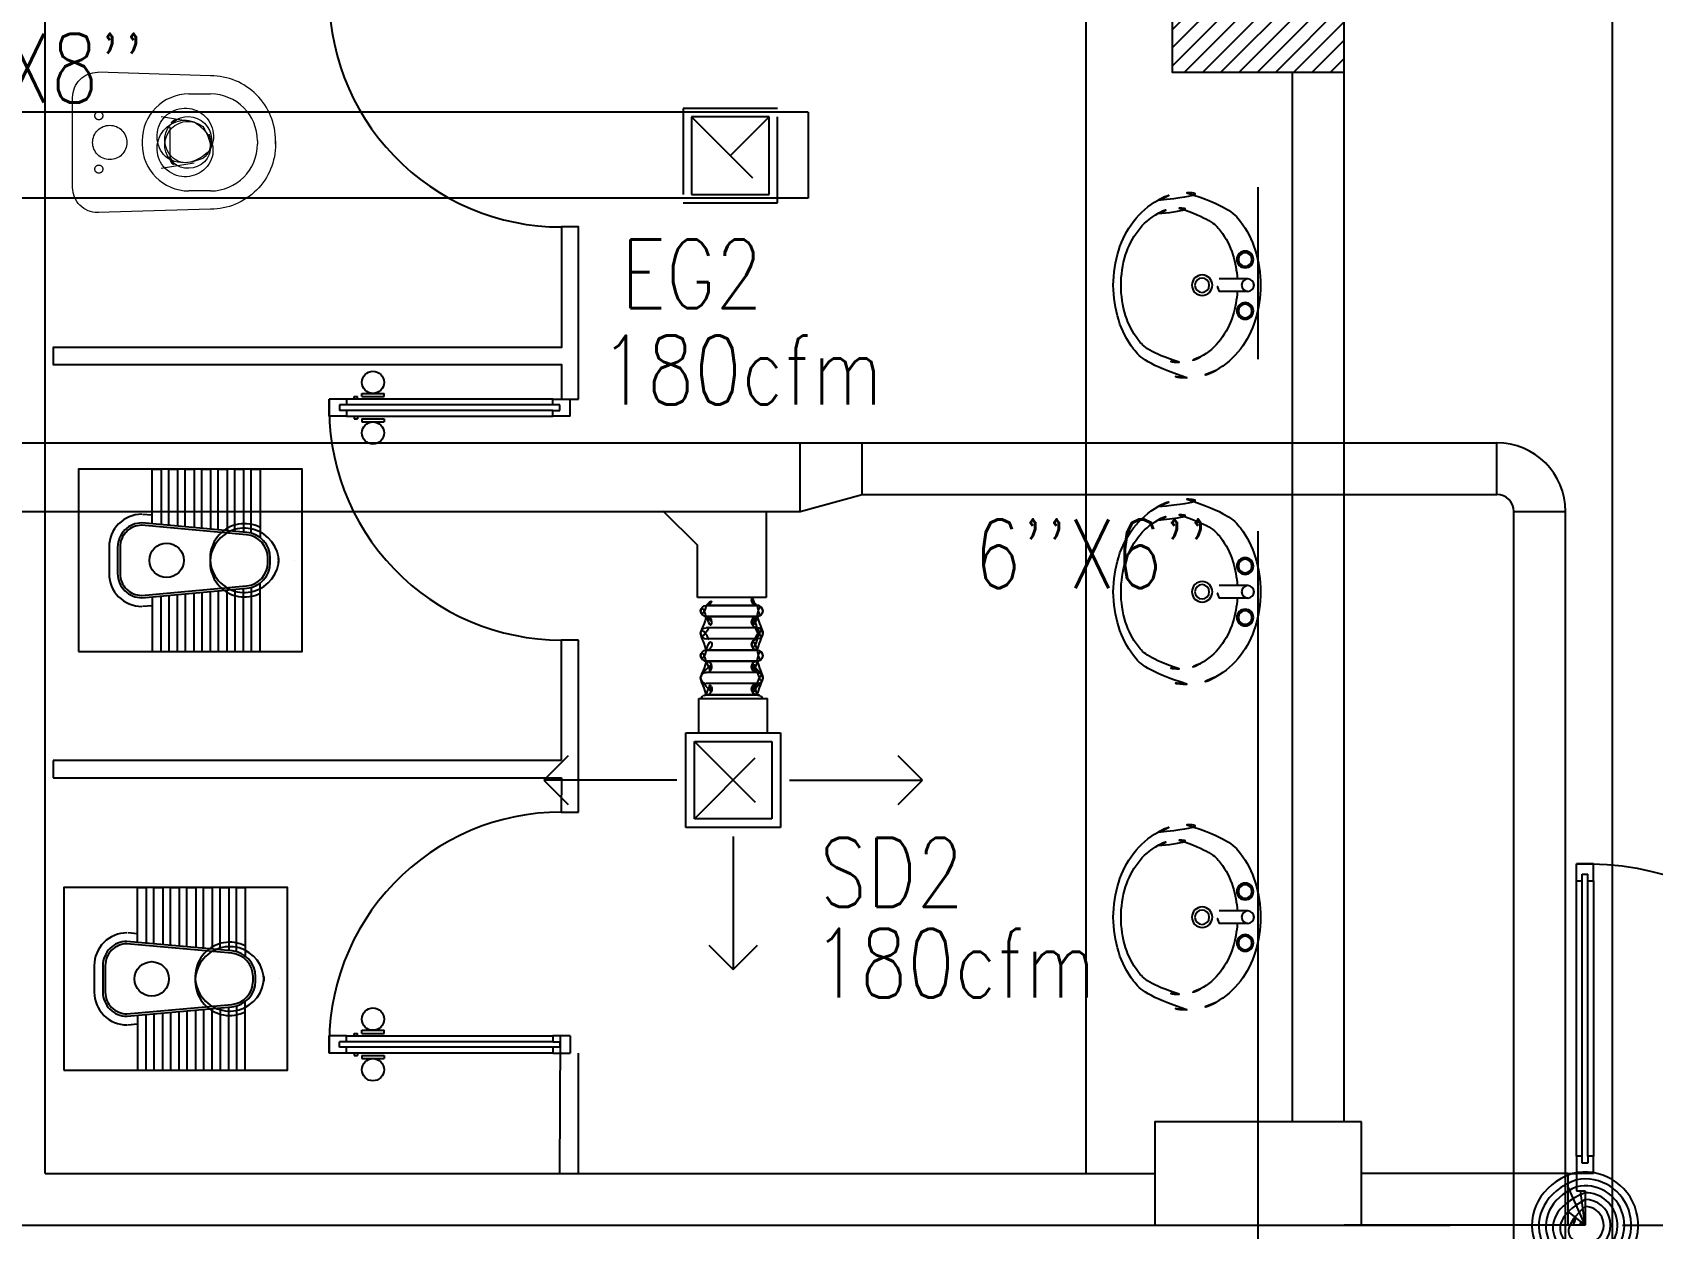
# Model space of a CAD drawing. Extents: x 417866230.2 to 417866327.8, y 43498045.5 to 43498135.4.
# Drawn here: x 417866294.674 to 417866299.383, y 43498090.712 to 43498094.187 of the extents above; entities that cross this region are included whole.
import ezdxf

# ---------------------------------------------------------------- set-up
doc = ezdxf.new("R2010")
doc.units = 0
doc.header["$MEASUREMENT"] = 0
for name, pattern in [('CENTERX2', [4, 2.5, -0.5, 0.5, -0.5]), ('HIDDEN', [0.375, 0.25, -0.125]), ('HIDDEN2', [0.1875, 0.125, -0.0625])]:
    doc.linetypes.add(name, pattern=pattern)
doc.layers.get('0').update_dxf_attribs({"linetype": 'CONTINUOUS'})
for name, color, linetype in [('AXES', 11, 'CENTERX2'), ('COL', 9, 'CONTINUOUS'), ('DOOR', 9, 'CONTINUOUS'), ('DUCT', 6, 'CONTINUOUS'), ('EXDUCT', 10, 'CONTINUOUS'), ('FIX', 9, 'CONTINUOUS'), ('HAT', 12, 'CONTINUOUS'), ('M-AC-FLEX', 3, 'CONTINUOUS'), ('M-EGU.', 2, 'CONTINUOUS'), ('PART', 9, 'CONTINUOUS'), ('SCD', 2, 'CONTINUOUS'), ('WALL', 4, 'CONTINUOUS')]:
    doc.layers.add(name, color=color, linetype=linetype)
doc.styles.add('ROMANS', font='ROMANS.shx', dxfattribs={"width": 0.6})

# ---------------------------------------------------------------- blocks, each defined once
blk = doc.blocks.new('A$C272A55A0')
at = {"layer": 'DOOR', "color": 0, "linetype": 'ByBlock'}
for p, q in [((0, 900.4), (0, 1050.4)), ((50, 1050.4), (0, 1050.4)), ((50, 950.4), (50, 1050.4)), ((1750, 950.4), (1750, 1050.4)), ((1750, 1050.4), (1800, 1050.4)), ((1800, 1050.4), (1800, 900.4)), ((25, 950.4), (50, 950.4)), ((25, 900.4), (25, 950.4)), ((1775, 950.4), (1750, 950.4)), ((1775, 900.4), (1775, 950.4)), ((0, 900.4), (25, 900.4)), ((75, 900.4), (25, 900.4)), ((25, 850.4), (25, 900.4)), ((75, 900.4), (75, 850.4)), ((1725, 900.4), (1775, 900.4)), ((1725, 900.4), (1725, 850.4)), ((1800, 900.4), (1775, 900.4)), ((1775, 850.4), (1775, 900.4)), ((42, 850.4), (25, 850.4)), ((58, 870.4), (42, 870.4)), ((42, 870.4), (42, 850.4)), ((58, 850.4), (58, 870.4)), ((75, 850.4), (58, 850.4)), ((1725, 850.4), (1742, 850.4)), ((1742, 870.4), (1758, 870.4)), ((1742, 850.4), (1742, 870.4)), ((1758, 870.4), (1758, 850.4)), ((1758, 850.4), (1775, 850.4)), ((1717.8, 160.1), (1708.8, 160.1)), ((1708.8, 95.3), (1708.8, 160.1)), ((1725, 172.7), (1717.8, 172.7)), ((1717.8, 172.7), (1717.8, 82.7)), ((1717.8, 95.3), (1717.8, 160.1)), ((1775, 172.7), (1782.2, 172.7)), ((1782.2, 172.7), (1782.2, 82.7)), ((1782.2, 160.1), (1791.2, 160.1)), ((1782.2, 95.3), (1782.2, 160.1)), ((1791.2, 95.3), (1791.2, 160.1)), ((1717.8, 95.3), (1708.8, 95.3)), ((1782.2, 95.3), (1791.2, 95.3)), ((25, 50.4), (42, 50.4)), ((25, 50.4), (25, 0.4)), ((42, 50.4), (42, 30.4)), ((58, 50.4), (75, 50.4)), ((58, 50.4), (58, 30.4)), ((75, 50.4), (75, 0.4)), ((1725, 82.7), (1717.8, 82.7)), ((1742, 50.4), (1725, 50.4)), ((1725, 50.4), (1725, 0.4)), ((1742, 50.4), (1742, 30.4)), ((1775, 50.4), (1758, 50.4)), ((1758, 50.4), (1758, 30.4)), ((1775, 82.7), (1782.2, 82.7)), ((1775, 50.4), (1775, 0.4)), ((25, 0.4), (75, 0.4)), ((75, 0.4), (25, 0.4)), ((42, 30.4), (58, 30.4)), ((1775, 0.4), (1725, 0.4)), ((1725, 0.4), (1775, 0.4)), ((1758, 30.4), (1742, 30.4))]:
    blk.add_line(p, q, dxfattribs=at)
at = {"layer": 'DOOR', "color": 9, "linetype": 'ByBlock'}
for p, q in [((50, 1050.4), (0, 1010.2)), ((50, 1050.4), (0, 936.6)), ((50, 1050.4), (36.6, 950.4)), ((1750, 1050.4), (1800, 1010.2)), ((1750, 1050.4), (1800, 936.6)), ((1750, 1050.4), (1763.4, 950.4))]:
    blk.add_line(p, q, dxfattribs=at)
at = {"layer": 'DOOR', "linetype": 'ByBlock'}
for p, q in [((25, 850.4), (25, 50.4)), ((42, 850.4), (42, 50.4)), ((58, 850.4), (58, 50.4)), ((75, 50.4), (75, 850.4)), ((1725, 50.4), (1725, 850.4)), ((1742, 850.4), (1742, 50.4)), ((1758, 850.4), (1758, 50.4)), ((1775, 850.4), (1775, 50.4))]:
    blk.add_line(p, q, dxfattribs=at)
at = {"layer": 'DOOR', "color": 0, "linetype": 'ByBlock'}
for centre in [(1676.5, 127.7), (1823.5, 127.7)]:
    blk.add_circle(centre, 32.4, dxfattribs=at)
at = {"layer": 'DOOR', "color": 9, "linetype": 'ByBlock'}
for centre, radius, start, end in [((50, 1050.4), 34.4, 180, 270), ((50, 1050.4), 14.4, 180, 270), ((1750, 1050.4), 14.4, 270, 0), ((1750, 1050.4), 34.4, 270, 0), ((50, 1050.4), 54.4, 203.2074, 270), ((50, 1050.4), 74.4, 227.7764, 270), ((1750, 1050.4), 54.4, 270, 336.7926), ((1750, 1050.4), 74.4, 270, 312.2236), ((50, 1050.4), 94.4, 238.0182, 270), ((50, 1050.4), 114.4, 244.0838, 257.3774), ((1750, 1050.4), 94.4, 270, 301.9818), ((1750, 1050.4), 114.4, 282.6226, 295.9162), ((50, 1050.4), 134.4, 248.1598, 259.28), ((50, 1050.4), 154.4, 251.1053, 256.2858), ((1750, 1050.4), 134.4, 280.72, 291.8402), ((1750, 1050.4), 154.4, 283.7142, 288.8947)]:
    blk.add_arc(centre, radius, start, end, dxfattribs=at)
at = {"layer": 'DOOR', "linetype": 'HIDDEN', "ltscale": 0.5}
for centre, start, end in [((50, 851.4), 268.3174, 3.2965), ((1750, 851.4), 176.7035, 271.6826)]:
    blk.add_arc(centre, 851.4, start, end, dxfattribs=at)
at = {"layer": 'WALL', "linetype": 'ByBlock'}
blk.add_line((1800, 900.4), (1800, 1050.4), dxfattribs=at)
blk = doc.blocks.new('COL50')
at = {"layer": 'COL'}
blk.add_lwpolyline([(-250, 250), (-250, -250), (250, -250), (250, 250)], close=True, dxfattribs=at)
blk = doc.blocks.new('*X52')
at = {"color": 0}
for p, q in [((80579.2, 41918.2), (81062.1, 42401)), ((80579.2, 41971.2), (81009, 42401)), ((80579.2, 42024.2), (80956, 42401)), ((80579.2, 42077.3), (80903, 42401)), ((80579.2, 42130.3), (80849.9, 42401)), ((80579.2, 42183.3), (80796.9, 42401)), ((80579.2, 42236.4), (80743.9, 42401)), ((80579.2, 42289.4), (80690.8, 42401)), ((80579.2, 42342.4), (80637.8, 42401)), ((80579.2, 42395.5), (80584.8, 42401)), ((80615.1, 41901), (81079.2, 42365.1)), ((80668.1, 41901), (81079.2, 42312.1)), ((80721.2, 41901), (81079.2, 42259.1)), ((80774.2, 41901), (81079.2, 42206)), ((80827.2, 41901), (81079.2, 42153)), ((80880.3, 41901), (81079.2, 42100)), ((80933.3, 41901), (81079.2, 42046.9)), ((80986.3, 41901), (81079.2, 41993.9)), ((81039.4, 41901), (81079.2, 41940.9))]:
    blk.add_line(p, q, dxfattribs=at)
blk = doc.blocks.new('WC')
at = {"layer": 'FIX', "lineweight": 20}
for p, q in [((475, 140.8), (538, 140.8)), ((394.8, 75.7), (490.4, 60.1)), ((339, 4.8), (339, -4.8)), ((533.7, 24.2), (539.5, 0)), ((539.5, 0), (533.7, -24.2)), ((674, 4.8), (674, -4.8)), ((490.4, -60.1), (394.8, -75.7)), ((538, -140.8), (475, -140.8)), ((213.2, -203.8), (210, -203.8))]:
    blk.add_line(p, q, dxfattribs=at)
at = {"layer": 'FIX', "linetype": 'Continuous', "lineweight": 20}
blk.add_line((420.1, -47.3), (420.4, 44.6), dxfattribs=at)
at = {"layer": 'FIX', "lineweight": 20}
for points in [[(210, -203.8, -0.414214), (137, -130.8), (137, 0), (137, 130.8, -0.414214), (210, 203.8)], [(727, -4.8), (727, 4.8, 0.414214), (538, 193.8), (210, 203.8)], [(727, 4.8), (727, -4.8, -0.414214), (538, -193.8), (210, -203.8)]]:
    blk.add_lwpolyline(points, format="xyb", dxfattribs=at)
at = {"layer": 'FIX', "linetype": 'HIDDEN2', "lineweight": 20, "ltscale": 0.3}
blk.add_circle((245, 0), 49.8, dxfattribs=at)
at = {"layer": 'FIX', "linetype": 'HIDDEN', "lineweight": 20, "ltscale": 0.05}
for centre in [(213.2, 77.5), (213.2, -77.5)]:
    blk.add_circle(centre, 11.6, dxfattribs=at)
at = {"layer": 'FIX', "lineweight": 20}
for centre, radius, start, end in [((475, 4.8), 136, 90, 180), ((538, 4.8), 136, 360, 90), ((464.4, -17.6), 82, 51.0758, 71.504), ((473, -6.9), 68.2, 27.1532, 51.0758), ((475, -4.8), 136, 180, 270), ((464.4, 17.6), 82, 288.496, 308.9242), ((473, 6.9), 68.2, 308.9242, 332.8468), ((538, -4.8), 136, 270, 0)]:
    blk.add_arc(centre, radius, start, end, dxfattribs=at)
at = {"layer": 'FIX', "linetype": 'Continuous', "lineweight": 20}
for centre, start, end in [((442.7, 45.5), 88.3879, 182.3338), ((442.4, -45.6), 177.6662, 271.6121)]:
    blk.add_arc(centre, 22.3, start, end, dxfattribs=at)
blk = doc.blocks.new('AWC')
at = {"layer": 'FIX'}
for p, q in [((-725.6, 265), (-725.6, 66.2)), ((-700, 265), (-725.6, 265)), ((-700, 78.8), (-700, 265)), ((-677.7, 265), (-677.7, 82.1)), ((-652.1, 265), (-677.7, 265)), ((-652.1, 84.4), (-652.1, 265)), ((-629.7, 265), (-629.7, 86.4)), ((-604.1, 265), (-629.7, 265)), ((-604.1, 88.8), (-604.1, 265)), ((-581.7, 265), (-581.7, 90.8)), ((-556.1, 265), (-581.7, 265)), ((-556.1, 93.2), (-556.1, 265)), ((-533.8, 265), (-533.8, 95.2)), ((-508.2, 265), (-533.8, 265)), ((-508.2, 97.5), (-508.2, 265)), ((-485.8, 265), (-485.8, 99.6)), ((-460.2, 265), (-485.8, 265)), ((-460.2, 101.9), (-460.2, 265)), ((-437.8, 265), (-437.8, 103.9)), ((-412.2, 265), (-437.8, 265)), ((-412.2, 106.3), (-412.2, 265)), ((-381.8, 108.7), (-687, 81.2)), ((-384, 133.6), (-412.2, 131.1)), ((-824.7, 0), (-824.7, 0)), ((-780.2, 6.5), (-780.2, -6.5)), ((-755.2, 6.5), (-755.2, -6.5)), ((-748.2, 6.5), (-748.2, -6.5)), ((-311.6, -38.7), (-311.6, 38.7)), ((-286.6, -38.7), (-286.6, 38.7)), ((-725.6, -265), (-725.6, -66.2)), ((-700, -78.8), (-700, -265)), ((-687, -81.2), (-381.6, -108.7)), ((-677.7, -265), (-677.7, -82.1)), ((-652.1, -84.4), (-652.1, -265)), ((-629.7, -265), (-629.7, -86.4)), ((-604.1, -88.8), (-604.1, -265)), ((-581.7, -265), (-581.7, -90.8)), ((-556.1, -93.2), (-556.1, -265)), ((-533.8, -265), (-533.8, -95.2)), ((-508.2, -97.5), (-508.2, -265)), ((-485.8, -265), (-485.8, -99.6)), ((-460.2, -101.9), (-460.2, -265)), ((-437.8, -265), (-437.8, -103.9)), ((-412.2, -106.3), (-412.2, -265)), ((-412.2, -131.1), (-383.8, -133.6)), ((-700, -265), (-725.6, -265)), ((-652.1, -265), (-677.7, -265)), ((-604.1, -265), (-629.7, -265)), ((-556.1, -265), (-581.7, -265)), ((-508.2, -265), (-533.8, -265)), ((-460.2, -265), (-485.8, -265)), ((-412.2, -265), (-437.8, -265))]:
    blk.add_line(p, q, dxfattribs=at)
at = {"layer": 'FIX', "color": 32}
for p, q in [((-381.1, 101.7), (-686.3, 74.2)), ((-318.6, -38.7), (-318.6, 38.7)), ((-686.3, -74.2), (-381, -101.7))]:
    blk.add_line(p, q, dxfattribs=at)
at = {"layer": 'FIX'}
blk.add_lwpolyline([(-198, 265), (-848, 265), (-848, -265), (-198, -265)], close=True, dxfattribs=at)
at = {"layer": 'FIX', "color": 32}
blk.add_circle((-453.8, 0), 50, dxfattribs=at)
at = {"layer": 'FIX'}
for centre, radius, start, end in [((-680.2, 6.5), 100, 117.0426, 180), ((-381.6, 38.7), 95, 0, 90.1311), ((-381.6, 38.7), 70, 0, 90.1311), ((-680.2, 6.5), 75, 95.2114, 180), ((-680.2, -6.5), 100, 180, 242.9574), ((-680.2, -6.5), 75, 180, 264.7886), ((-381.6, -38.7), 95, 270, 0), ((-381.6, -38.7), 70, 270, 0)]:
    blk.add_arc(centre, radius, start, end, dxfattribs=at)
at = {"layer": 'FIX', "color": 32}
for centre, radius, start, end in [((-381.6, 38.7), 63, 0, 90.1311), ((-680.2, 6.5), 68, 95.2114, 180), ((-680.2, -6.5), 68, 180, 264.7886), ((-381.6, -38.7), 63, 270, 0)]:
    blk.add_arc(centre, radius, start, end, dxfattribs=at)
blk = doc.blocks.new('OV')
for p, q in [((-0.0202, -0.0414), (-0.0202, -0.1346)), ((0.0202, -0.0414), (0.0202, -0.1346))]:
    blk.add_line(p, q)
blk.add_lwpolyline([(-0.3, -0.2389, 0.126028), (-0.2761, -0.3323, 0.105961), (-0.2069, -0.4124, 0.086149), (-0.1134, -0.4604, 0.075973), (0, -0.4778, 0.075973), (0.1134, -0.4604, 0.086149), (0.2069, -0.4124, 0.105961), (0.2761, -0.3323, 0.126028), (0.3, -0.2389, 0.126028), (0.2761, -0.1455, 0.105961), (0.2069, -0.0654, 0.086149), (0.1134, -0.0173, 0.075973), (0, 0, 0.075973), (-0.1134, -0.0173, 0.086149), (-0.2069, -0.0654, 0.105961), (-0.2761, -0.1455, 0.126028)], format="xyb", close=True)
for points in [[(-0.25, -0.264, 0.126028), (-0.2322, -0.3333, 0.105961), (-0.1768, -0.3975, 0.086149), (-0.0985, -0.4378, 0.075973), (0, -0.4528, 0.075973), (0.0985, -0.4378, 0.086149), (0.1768, -0.3975, 0.105961), (0.2322, -0.3333, 0.126028), (0.25, -0.264, 0.126028), (0.2322, -0.1946, 0.105961), (0.1768, -0.1304, 0.086149), (0.0985, -0.0901, 0.060606), (0.0202, -0.0757, 0.075973)], [(-0.0202, -0.0757, 0.060606), (-0.0985, -0.0901, 0.086149), (-0.1768, -0.1304, 0.105961), (-0.2322, -0.1946, 0.126028), (-0.25, -0.264, 0.126028)]]:
    blk.add_lwpolyline(points, format="xyb")
for centre, radius in [((-0.0835, -0.0502), 0.027), ((-0.0835, -0.0502), 0.022), ((0, -0.0414), 0.0202), ((0.0835, -0.0502), 0.027), ((0.0835, -0.0502), 0.022), ((0, -0.1898), 0.0332), ((0, -0.1898), 0.0232)]:
    blk.add_circle(centre, radius)
blk.add_arc((0, -0.0991), 0.0409, 240.429, 299.571)

msp = doc.modelspace()

# ---------------------------------------------------------------- hatches: boundary and pattern name
at = {"layer": 'HAT'}
h = msp.add_hatch(dxfattribs=at)
h.set_pattern_fill('ANSI31', color=256, scale=300, style=0)
h.set_pattern_definition([(45, (0, 0), (-26.5165042945, 26.5165042945), [])])
h.paths.add_polyline_path([(417866298.2369, 43498090.7221), (417866298.2369, 43498091.0221), (417866297.9369, 43498091.0221), (417866297.9369, 43498090.7221)])
h.paths.add_polyline_path([(417866298.5369, 43498090.7221), (417866298.5369, 43498091.0221), (417866298.2369, 43498091.0221), (417866298.2369, 43498090.7221)])

# ---------------------------------------------------------------- linework, layer by layer
at = {"layer": 'AXES'}
for p, q in [((417866298.2369, 43498046.2382), (417866298.2369, 43498134.7153)), ((417866231.2954, 43498090.7221), (417866300.0369, 43498090.7221))]:
    msp.add_line(p, q, dxfattribs=at)
at = {"layer": 'COL'}
msp.add_lwpolyline([(417866298.5369, 43498091.0221), (417866297.9369, 43498091.0221), (417866297.9369, 43498090.7221), (417866298.5369, 43498090.7221)], close=True, dxfattribs=at)
at = {"layer": 'DOOR', "linetype": 'ByBlock'}
for p, q in [((417866295.5369, 43498093.1221), (417866295.5369, 43498093.0721)), ((417866295.5369, 43498093.0721), (417866295.5369, 43498093.1221)), ((417866295.5869, 43498093.1221), (417866295.5369, 43498093.1221)), ((417866296.1869, 43498093.1221), (417866295.5869, 43498093.1221)), ((417866295.5869, 43498093.1221), (417866295.5869, 43498093.1051)), ((417866295.6092, 43498093.1293), (417866295.6192, 43498093.1293)), ((417866295.6092, 43498093.1221), (417866295.6092, 43498093.1293)), ((417866295.6192, 43498093.1221), (417866295.6192, 43498093.1293)), ((417866295.6318, 43498093.1293), (417866295.6318, 43498093.1383)), ((417866295.6318, 43498093.1383), (417866295.6966, 43498093.1383)), ((417866295.6318, 43498093.1293), (417866295.6966, 43498093.1293)), ((417866295.6966, 43498093.1293), (417866295.6966, 43498093.1383)), ((417866296.1869, 43498093.1221), (417866296.2369, 43498093.1221)), ((417866296.1869, 43498093.1051), (417866296.1869, 43498093.1221)), ((417866296.2369, 43498093.0721), (417866296.2369, 43498093.1221)), ((417866295.5869, 43498093.0721), (417866295.5369, 43498093.0721)), ((417866295.5669, 43498093.1051), (417866295.5669, 43498093.0891)), ((417866295.5869, 43498093.1051), (417866295.5669, 43498093.1051)), ((417866295.5869, 43498093.0891), (417866295.5669, 43498093.0891)), ((417866296.1869, 43498093.1051), (417866295.5869, 43498093.1051)), ((417866296.1869, 43498093.0891), (417866295.5869, 43498093.0891)), ((417866295.5869, 43498093.0891), (417866295.5869, 43498093.0721)), ((417866295.5869, 43498093.0721), (417866296.1869, 43498093.0721)), ((417866295.6092, 43498093.0721), (417866295.6092, 43498093.0649)), ((417866295.6092, 43498093.0649), (417866295.6192, 43498093.0649)), ((417866295.6192, 43498093.0721), (417866295.6192, 43498093.0649)), ((417866295.6318, 43498093.0649), (417866295.6318, 43498093.0559)), ((417866295.6318, 43498093.0649), (417866295.6966, 43498093.0649)), ((417866295.6966, 43498093.0649), (417866295.6966, 43498093.0559)), ((417866296.2069, 43498093.1051), (417866296.1869, 43498093.1051)), ((417866296.1869, 43498093.0891), (417866296.2069, 43498093.0891)), ((417866296.1869, 43498093.0721), (417866296.1869, 43498093.0891)), ((417866296.2369, 43498093.0721), (417866296.1869, 43498093.0721)), ((417866296.2069, 43498093.0891), (417866296.2069, 43498093.1051)), ((417866295.6318, 43498093.0559), (417866295.6966, 43498093.0559)), ((417866295.6092, 43498091.2793), (417866295.6192, 43498091.2793)), ((417866295.6092, 43498091.2721), (417866295.6092, 43498091.2793)), ((417866295.6192, 43498091.2721), (417866295.6192, 43498091.2793)), ((417866295.6318, 43498091.2793), (417866295.6318, 43498091.2883)), ((417866295.6318, 43498091.2883), (417866295.6966, 43498091.2883)), ((417866295.6318, 43498091.2793), (417866295.6966, 43498091.2793)), ((417866295.6966, 43498091.2793), (417866295.6966, 43498091.2883)), ((417866295.5369, 43498091.2221), (417866295.5369, 43498091.2721)), ((417866295.5369, 43498091.2721), (417866295.5369, 43498091.2221)), ((417866295.5869, 43498091.2721), (417866295.5369, 43498091.2721)), ((417866295.5669, 43498091.2391), (417866295.5669, 43498091.2551)), ((417866295.5869, 43498091.2551), (417866295.5669, 43498091.2551)), ((417866295.5869, 43498091.2391), (417866295.5669, 43498091.2391)), ((417866295.5869, 43498091.2721), (417866296.1869, 43498091.2721)), ((417866295.5869, 43498091.2551), (417866295.5869, 43498091.2721)), ((417866296.1869, 43498091.2551), (417866295.5869, 43498091.2551)), ((417866295.5869, 43498091.2221), (417866295.5869, 43498091.2391)), ((417866296.1869, 43498091.2391), (417866295.5869, 43498091.2391)), ((417866296.2369, 43498091.2721), (417866296.1869, 43498091.2721)), ((417866296.1869, 43498091.2721), (417866296.1869, 43498091.2551)), ((417866296.1869, 43498091.2551), (417866296.2069, 43498091.2551)), ((417866296.2069, 43498091.2391), (417866296.1869, 43498091.2391)), ((417866296.1869, 43498091.2391), (417866296.1869, 43498091.2221)), ((417866296.2069, 43498091.2551), (417866296.2069, 43498091.2391)), ((417866296.2369, 43498091.2721), (417866296.2369, 43498091.2221)), ((417866295.5869, 43498091.2221), (417866295.5369, 43498091.2221)), ((417866296.1869, 43498091.2221), (417866295.5869, 43498091.2221)), ((417866295.6092, 43498091.2221), (417866295.6092, 43498091.2149)), ((417866295.6092, 43498091.2149), (417866295.6192, 43498091.2149)), ((417866295.6192, 43498091.2221), (417866295.6192, 43498091.2149)), ((417866295.6318, 43498091.2149), (417866295.6318, 43498091.2059)), ((417866295.6318, 43498091.2149), (417866295.6966, 43498091.2149)), ((417866295.6318, 43498091.2059), (417866295.6966, 43498091.2059)), ((417866295.6966, 43498091.2149), (417866295.6966, 43498091.2059)), ((417866296.1869, 43498091.2221), (417866296.2369, 43498091.2221))]:
    msp.add_line(p, q, dxfattribs=at)
for centre in [(417866295.6642, 43498093.1706), (417866295.6642, 43498093.0236), (417866295.6642, 43498091.3206), (417866295.6642, 43498091.1736)]:
    msp.add_circle(centre, 0.0324, dxfattribs=at)
at = {"layer": 'DOOR', "linetype": 'HIDDEN', "ltscale": 0.5}
for centre, start, end in [((417866296.2114, 43498094.2971), 177.8775, 270.0392), ((417866296.2114, 43498093.0971), 177.8775, 270.0392), ((417866296.2114, 43498091.2471), 89.9608, 182.1225)]:
    msp.add_arc(centre, 0.675, start, end, dxfattribs=at)
at = {"layer": 'DUCT'}
for p, q in [((417866285.2632, 43498092.9953), (417866298.9302, 43498092.9953)), ((417866296.9058, 43498092.7953), (417866296.9058, 43498092.9953)), ((417866297.0863, 43498092.8453), (417866297.0863, 43498092.9953)), ((417866298.9302, 43498092.8453), (417866298.9302, 43498092.9953)), ((417866296.9058, 43498092.7953), (417866297.0863, 43498092.8453)), ((417866297.0863, 43498092.8453), (417866298.9302, 43498092.8453)), ((417866293.4564, 43498092.7953), (417866296.9058, 43498092.7953)), ((417866296.507, 43498092.7979), (417866296.607, 43498092.6979)), ((417866296.807, 43498092.7979), (417866296.807, 43498092.5455)), ((417866298.9802, 43498092.7953), (417866299.1302, 43498092.7953)), ((417866298.9802, 43498089.879), (417866298.9802, 43498092.7953)), ((417866299.1302, 43498089.879), (417866299.1302, 43498092.7953)), ((417866296.607, 43498092.5455), (417866296.607, 43498092.6979)), ((417866296.807, 43498092.5455), (417866296.607, 43498092.5455))]:
    msp.add_line(p, q, dxfattribs=at)
for radius in [0.2, 0.05]:
    msp.add_arc((417866298.9302, 43498092.7953), radius, 0, 90, dxfattribs=at)
at = {"layer": 'EXDUCT', "linetype": 'Continuous'}
for p, q in [((417866299.2667, 43498090.3537), (417866299.2667, 43498113.817)), ((417866296.9288, 43498093.9557), (417866290.4167, 43498093.9557)), ((417866296.9288, 43498093.9557), (417866296.9288, 43498093.7057)), ((417866296.9288, 43498093.7057), (417866290.5229, 43498093.7057))]:
    msp.add_line(p, q, dxfattribs=at)
at = {"layer": 'FIX'}
msp.add_line((417866297.7369, 43498090.8721), (417866297.7369, 43498095.5725), dxfattribs=at)
at = {"layer": 'M-AC-FLEX', "color": 11}
for p, q in [((417866296.6326, 43498092.5224), (417866296.7807, 43498092.5224)), ((417866296.6326, 43498092.5224), (417866296.7807, 43498092.5224)), ((417866296.6326, 43498092.5224), (417866296.7807, 43498092.5224)), ((417866296.6326, 43498092.5224), (417866296.7807, 43498092.5224)), ((417866296.781, 43498092.5224), (417866296.6329, 43498092.5224)), ((417866296.781, 43498092.5224), (417866296.6329, 43498092.5224)), ((417866296.781, 43498092.5224), (417866296.6329, 43498092.5224)), ((417866296.781, 43498092.5224), (417866296.6329, 43498092.5224)), ((417866296.6326, 43498092.4903), (417866296.7807, 43498092.4903)), ((417866296.6326, 43498092.4903), (417866296.7807, 43498092.4903)), ((417866296.6326, 43498092.4903), (417866296.7807, 43498092.4903)), ((417866296.6326, 43498092.4903), (417866296.7807, 43498092.4903)), ((417866296.781, 43498092.4903), (417866296.6329, 43498092.4903)), ((417866296.781, 43498092.4903), (417866296.6329, 43498092.4903)), ((417866296.781, 43498092.4903), (417866296.6329, 43498092.4903)), ((417866296.781, 43498092.4903), (417866296.6329, 43498092.4903)), ((417866296.781, 43498092.4578), (417866296.6329, 43498092.4578)), ((417866296.781, 43498092.4578), (417866296.6329, 43498092.4578)), ((417866296.781, 43498092.4252), (417866296.6329, 43498092.4252)), ((417866296.781, 43498092.4252), (417866296.6329, 43498092.4252)), ((417866296.6326, 43498092.3926), (417866296.7807, 43498092.3926)), ((417866296.6326, 43498092.3926), (417866296.7807, 43498092.3926)), ((417866296.6326, 43498092.3606), (417866296.7807, 43498092.3606)), ((417866296.6326, 43498092.3606), (417866296.7807, 43498092.3606)), ((417866296.781, 43498092.3926), (417866296.6329, 43498092.3926)), ((417866296.781, 43498092.3926), (417866296.6329, 43498092.3926)), ((417866296.781, 43498092.3606), (417866296.6329, 43498092.3606)), ((417866296.781, 43498092.3606), (417866296.6329, 43498092.3606)), ((417866296.781, 43498092.328), (417866296.6329, 43498092.328)), ((417866296.781, 43498092.328), (417866296.6329, 43498092.328)), ((417866296.781, 43498092.328), (417866296.6329, 43498092.328)), ((417866296.781, 43498092.328), (417866296.6329, 43498092.328)), ((417866296.6326, 43498092.2628), (417866296.7807, 43498092.2628)), ((417866296.6326, 43498092.2628), (417866296.7807, 43498092.2628)), ((417866296.781, 43498092.2954), (417866296.6329, 43498092.2954)), ((417866296.781, 43498092.2954), (417866296.6329, 43498092.2954)), ((417866296.781, 43498092.2954), (417866296.6329, 43498092.2954)), ((417866296.781, 43498092.2954), (417866296.6329, 43498092.2954)), ((417866296.781, 43498092.2628), (417866296.6329, 43498092.2628)), ((417866296.781, 43498092.2628), (417866296.6329, 43498092.2628))]:
    msp.add_line(p, q, dxfattribs=at)
at = {"layer": 'M-AC-FLEX'}
for points in [[(417866296.6329, 43498092.5224, 0.548762), (417866296.6477, 43498092.5455, 0.548762)], [(417866296.6329, 43498092.5224, 0.547704), (417866296.6477, 43498092.5455, 0.547704)], [(417866296.7662, 43498092.5455, 0.548762), (417866296.781, 43498092.5224)], [(417866296.781, 43498092.5224, -0.548762), (417866296.7662, 43498092.5455, -0.548762)], [(417866296.7662, 43498092.5455, 0.547704), (417866296.781, 43498092.5224)], [(417866296.6329, 43498092.4903, -0.999838), (417866296.6323, 43498092.5224)], [(417866296.6329, 43498092.5224, 0.999838), (417866296.6323, 43498092.4903)], [(417866296.6329, 43498092.5224, 0.999838), (417866296.6323, 43498092.4903)], [(417866296.6329, 43498092.4903, -0.999838), (417866296.6323, 43498092.5224)], [(417866296.6329, 43498092.5224, 0.999838), (417866296.6323, 43498092.4903)], [(417866296.6329, 43498092.4903, -0.999838), (417866296.6323, 43498092.5224)], [(417866296.6329, 43498092.4903, -0.999838), (417866296.6323, 43498092.5224)], [(417866296.6329, 43498092.5224, 0.999838), (417866296.6323, 43498092.4903)], [(417866296.6329, 43498092.5224, -0.00451), (417866296.6326, 43498092.5224, 0.008922), (417866296.6321, 43498092.5224)], [(417866296.6326, 43498092.5224, 0.008922), (417866296.6321, 43498092.5224)], [(417866296.6326, 43498092.5224, 0.008922), (417866296.6321, 43498092.5224)], [(417866296.6329, 43498092.5224, -0.00451), (417866296.6326, 43498092.5224, 0.008922), (417866296.6321, 43498092.5224)], [(417866296.6323, 43498092.5224, -0.004461), (417866296.6326, 43498092.5224)], [(417866296.6323, 43498092.5224, -0.004461), (417866296.6326, 43498092.5224)], [(417866296.6323, 43498092.5224, -0.004461), (417866296.6326, 43498092.5224)], [(417866296.6323, 43498092.5224, -0.004461), (417866296.6326, 43498092.5224)], [(417866296.7804, 43498092.4903, -0.00451), (417866296.7807, 43498092.4903, 1.018005), (417866296.7807, 43498092.5224)], [(417866296.7804, 43498092.5224, 0.00451), (417866296.7807, 43498092.5224, -1.018005), (417866296.7807, 43498092.4903)], [(417866296.7804, 43498092.5224, 0.00451), (417866296.7807, 43498092.5224, -1.018005), (417866296.7807, 43498092.4903)], [(417866296.7804, 43498092.4903, -0.00451), (417866296.7807, 43498092.4903, 1.018005), (417866296.7807, 43498092.5224)], [(417866296.6329, 43498092.4903, -1), (417866296.6329, 43498092.4578, 1), (417866296.6329, 43498092.4252)], [(417866296.6414, 43498092.4601, -0.136926), (417866296.6329, 43498092.4578, 1), (417866296.6329, 43498092.4252)], [(417866296.6329, 43498092.3926, 1), (417866296.6329, 43498092.4252, -1), (417866296.6329, 43498092.4578)], [(417866296.6414, 43498092.4228, 0.136926), (417866296.6329, 43498092.4252, -1), (417866296.6329, 43498092.4578)], [(417866296.6326, 43498092.4903, -0.008922), (417866296.6321, 43498092.4903)], [(417866296.6329, 43498092.4903, 0.00451), (417866296.6326, 43498092.4903, -0.008922), (417866296.6321, 43498092.4903)], [(417866296.6329, 43498092.4903, 0.00451), (417866296.6326, 43498092.4903, -0.008922), (417866296.6321, 43498092.4903)], [(417866296.6326, 43498092.4903, -0.008922), (417866296.6321, 43498092.4903)], [(417866296.6323, 43498092.4903, 0.004461), (417866296.6326, 43498092.4903)], [(417866296.6323, 43498092.4903, 0.004461), (417866296.6326, 43498092.4903)], [(417866296.6323, 43498092.4903, 0.004461), (417866296.6326, 43498092.4903)], [(417866296.6323, 43498092.4903, 0.004461), (417866296.6326, 43498092.4903)], [(417866296.6329, 43498092.4903, -0.548762), (417866296.6477, 43498092.4672, -0.548762)], [(417866296.781, 43498092.4578, -1), (417866296.781, 43498092.4903)], [(417866296.781, 43498092.4903, 1), (417866296.781, 43498092.4578, -1), (417866296.781, 43498092.4252)], [(417866296.7662, 43498092.4672, -0.548762), (417866296.781, 43498092.4903)], [(417866296.781, 43498092.4903, 0.548762), (417866296.7662, 43498092.4672, 0.548762)], [(417866296.781, 43498092.3926, -1), (417866296.781, 43498092.4252, 1), (417866296.781, 43498092.4578)], [(417866296.7726, 43498092.4601, 0.136926), (417866296.781, 43498092.4578, -1), (417866296.781, 43498092.4252)], [(417866296.7726, 43498092.4228, -0.136926), (417866296.781, 43498092.4252, 1), (417866296.781, 43498092.4578)], [(417866296.781, 43498092.4578, -1), (417866296.781, 43498092.4252)], [(417866296.781, 43498092.4252, 1), (417866296.781, 43498092.4578)], [(417866296.781, 43498092.4252, 1), (417866296.781, 43498092.4578)], [(417866296.781, 43498092.4578, -1), (417866296.781, 43498092.4252)], [(417866296.781, 43498092.4252, 1), (417866296.781, 43498092.3926)], [(417866296.6329, 43498092.3926, 0.999838), (417866296.6323, 43498092.3606)], [(417866296.6329, 43498092.3606, -0.999838), (417866296.6323, 43498092.3926)], [(417866296.6329, 43498092.3606, -0.999838), (417866296.6323, 43498092.3926)], [(417866296.6329, 43498092.3926, 0.999838), (417866296.6323, 43498092.3606)], [(417866296.6329, 43498092.3606, -1), (417866296.6329, 43498092.328, 1), (417866296.6329, 43498092.2954)], [(417866296.6326, 43498092.3926, 0.008922), (417866296.6321, 43498092.3926)], [(417866296.6329, 43498092.3926, -0.00451), (417866296.6326, 43498092.3926, 0.008922), (417866296.6321, 43498092.3926)], [(417866296.6329, 43498092.3606, 0.00451), (417866296.6326, 43498092.3606, -0.008922), (417866296.6321, 43498092.3606)], [(417866296.6326, 43498092.3606, -0.008922), (417866296.6321, 43498092.3606)], [(417866296.6323, 43498092.3926, -0.004461), (417866296.6326, 43498092.3926)], [(417866296.6323, 43498092.3926, -0.004461), (417866296.6326, 43498092.3926)], [(417866296.6323, 43498092.3606, 0.004461), (417866296.6326, 43498092.3606)], [(417866296.6323, 43498092.3606, 0.004461), (417866296.6326, 43498092.3606)], [(417866296.781, 43498092.328, -1), (417866296.781, 43498092.3606)], [(417866296.781, 43498092.3606, 1), (417866296.781, 43498092.328, -1), (417866296.781, 43498092.2954)], [(417866296.7804, 43498092.3926, 0.00451), (417866296.7807, 43498092.3926, -1.018005), (417866296.7807, 43498092.3606)], [(417866296.7804, 43498092.3606, -0.00451), (417866296.7807, 43498092.3606, 1.018005), (417866296.7807, 43498092.3926)], [(417866296.6475, 43498092.3514, -0.554927), (417866296.6329, 43498092.328, 1), (417866296.6329, 43498092.2954)], [(417866296.6329, 43498092.2628, 1), (417866296.6329, 43498092.2954, -1), (417866296.6329, 43498092.328)], [(417866296.6475, 43498092.2719, 0.554927), (417866296.6329, 43498092.2954, -1), (417866296.6329, 43498092.328)], [(417866296.781, 43498092.328, -0.554927), (417866296.7664, 43498092.3514, -0.554927)], [(417866296.7664, 43498092.3514, 0.554927), (417866296.781, 43498092.328, -1), (417866296.781, 43498092.2954)], [(417866296.781, 43498092.2628, -1), (417866296.781, 43498092.2954, 1), (417866296.781, 43498092.328)], [(417866296.7664, 43498092.2719, -0.554927), (417866296.781, 43498092.2954, 1), (417866296.781, 43498092.328)], [(417866296.781, 43498092.328, -1), (417866296.781, 43498092.2954)], [(417866296.781, 43498092.2954, 1), (417866296.781, 43498092.328)], [(417866296.781, 43498092.2954, 1), (417866296.781, 43498092.328)], [(417866296.781, 43498092.328, -1), (417866296.781, 43498092.2954)], [(417866296.6177, 43498092.2526, -0.304577), (417866296.6323, 43498092.2628)], [(417866296.6329, 43498092.2628, 0.314352), (417866296.6177, 43498092.2526, 0.314352)], [(417866296.6329, 43498092.2628, 0.314352), (417866296.6177, 43498092.2526, 0.314352)], [(417866296.6177, 43498092.2526, -0.304577), (417866296.6323, 43498092.2628)], [(417866296.6329, 43498092.2628, -0.00451), (417866296.6326, 43498092.2628, 0.008922), (417866296.6321, 43498092.2628)], [(417866296.6326, 43498092.2628, 0.008922), (417866296.6321, 43498092.2628)], [(417866296.6323, 43498092.2628, -0.004461), (417866296.6326, 43498092.2628)], [(417866296.6323, 43498092.2628, -0.004461), (417866296.6326, 43498092.2628)], [(417866296.781, 43498092.2954, 1), (417866296.781, 43498092.2628)], [(417866296.781, 43498092.2954, 0.554927), (417866296.7664, 43498092.2719, 0.554927)], [(417866296.7804, 43498092.2628, 0.00451), (417866296.7807, 43498092.2628, -0.314382), (417866296.7959, 43498092.2526, -0.314382)], [(417866296.7959, 43498092.2526, 0.314382), (417866296.7807, 43498092.2628)]]:
    msp.add_lwpolyline(points, format="xyb", dxfattribs=at)
at = {"layer": 'M-EGU.', "linetype": 'HIDDEN'}
for p, q in [((417866296.5653, 43498093.9668), (417866296.5653, 43498093.6918)), ((417866296.8403, 43498093.9668), (417866296.5653, 43498093.9668)), ((417866296.8403, 43498093.6918), (417866296.8403, 43498093.9668)), ((417866296.5903, 43498093.9418), (417866296.8153, 43498093.7168)), ((417866296.5653, 43498093.6918), (417866296.8403, 43498093.6918)), ((417866296.5984, 43498092.1276), (417866296.8234, 43498091.9026)), ((417866296.5984, 43498091.9026), (417866296.8234, 43498092.1276)), ((417866296.5984, 43498091.9026), (417866296.5984, 43498092.1276)), ((417866296.5984, 43498092.1276), (417866296.8234, 43498092.1276)), ((417866296.8234, 43498092.1276), (417866296.8234, 43498091.9026)), ((417866296.8234, 43498091.9026), (417866296.5984, 43498091.9026))]:
    msp.add_line(p, q, dxfattribs=at)
at = {"layer": 'M-EGU.'}
for p, q in [((417866296.5903, 43498093.9418), (417866296.5903, 43498093.7168)), ((417866296.8153, 43498093.9418), (417866296.5903, 43498093.9418)), ((417866296.8153, 43498093.7168), (417866296.8153, 43498093.9418)), ((417866296.5903, 43498093.7168), (417866296.8153, 43498093.7168)), ((417866296.6109, 43498092.2526), (417866296.8109, 43498092.2526)), ((417866296.6109, 43498092.1526), (417866296.6109, 43498092.2526)), ((417866296.8109, 43498092.1526), (417866296.8109, 43498092.2526)), ((417866296.5734, 43498092.1526), (417866296.8484, 43498092.1526)), ((417866296.5734, 43498091.8776), (417866296.5734, 43498092.1526)), ((417866296.8484, 43498092.1526), (417866296.8484, 43498091.8776)), ((417866296.2316, 43498092.0858), (417866296.1609, 43498092.0151)), ((417866297.2609, 43498092.0151), (417866297.1902, 43498092.0858)), ((417866296.5471, 43498092.0151), (417866296.1609, 43498092.0151)), ((417866296.1609, 43498092.0151), (417866296.2316, 43498091.9444)), ((417866296.8747, 43498092.0151), (417866297.2609, 43498092.0151)), ((417866297.1902, 43498091.9444), (417866297.2609, 43498092.0151)), ((417866296.8484, 43498091.8776), (417866296.5734, 43498091.8776)), ((417866296.7109, 43498091.8513), (417866296.7109, 43498091.4651)), ((417866296.6402, 43498091.5358), (417866296.7109, 43498091.4651)), ((417866296.7109, 43498091.4651), (417866296.7816, 43498091.5358))]:
    msp.add_line(p, q, dxfattribs=at)
at = {"layer": 'M-EGU.', "color": 2}
msp.add_line((417866296.7028, 43498093.8293), (417866296.8153, 43498093.9418), dxfattribs=at)
at = {"layer": 'PART'}
for p, q in [((417866296.2619, 43498092.4221), (417866296.2114, 43498092.4221)), ((417866296.2114, 43498092.4221), (417866296.2114, 43498092.0721)), ((417866296.2619, 43498091.9221), (417866296.2619, 43498092.4221)), ((417866296.2114, 43498092.0721), (417866294.7349, 43498092.0721)), ((417866294.7349, 43498092.0721), (417866294.7349, 43498092.0221)), ((417866294.7349, 43498092.0221), (417866296.2119, 43498092.0221)), ((417866296.2119, 43498092.0221), (417866296.2114, 43498091.9221)), ((417866296.2114, 43498091.9221), (417866296.2619, 43498091.9221)), ((417866296.2084, 43498091.2721), (417866296.2065, 43498090.8721)), ((417866296.2619, 43498090.8721), (417866296.2619, 43498091.2221))]:
    msp.add_line(p, q, dxfattribs=at)
msp.add_lwpolyline([(417866296.2619, 43498093.1221), (417866296.2619, 43498093.6221), (417866296.2119, 43498093.6221), (417866296.2119, 43498093.2721), (417866294.7349, 43498093.2721), (417866294.7349, 43498093.2221), (417866296.2119, 43498093.2221), (417866296.2119, 43498093.1221)], close=True, dxfattribs=at)
at = {"layer": 'WALL'}
for p, q in [((417866294.7119, 43498090.8721), (417866294.7119, 43498096.7225)), ((417866298.3369, 43498091.0221), (417866298.3369, 43498094.0721)), ((417866298.3369, 43498091.0221), (417866298.3369, 43498094.0721)), ((417866298.3369, 43498091.0221), (417866298.3369, 43498094.0721)), ((417866298.3369, 43498091.0221), (417866298.3369, 43498094.0721)), ((417866298.4869, 43498091.0221), (417866298.4869, 43498094.0721)), ((417866298.4869, 43498091.0221), (417866298.4869, 43498094.0721)), ((417866298.4869, 43498091.0221), (417866298.4869, 43498094.0721)), ((417866298.4869, 43498091.0221), (417866298.4869, 43498094.0721)), ((417866294.7119, 43498090.8721), (417866297.9369, 43498090.8721)), ((417866299.1369, 43498090.8721), (417866298.5369, 43498090.8721)), ((417866299.1369, 43498090.8721), (417866299.1369, 43498090.7221)), ((417866299.1369, 43498090.8721), (417866299.1369, 43498090.7221)), ((417866299.1369, 43498090.8721), (417866299.1369, 43498090.7221)), ((417866299.1369, 43498090.8721), (417866299.1369, 43498090.7221)), ((417866291.2869, 43498090.7221), (417866297.9869, 43498090.7221)), ((417866297.6369, 43498090.7221), (417866297.9869, 43498090.7221)), ((417866299.1369, 43498090.7221), (417866298.4869, 43498090.7221)), ((417866299.1369, 43498090.7221), (417866298.4869, 43498090.7221)), ((417866299.1369, 43498090.7221), (417866298.4869, 43498090.7221)), ((417866299.1369, 43498090.7221), (417866298.4869, 43498090.7221))]:
    msp.add_line(p, q, dxfattribs=at)

# ---------------------------------------------------------------- block references
at = {"layer": 'COL', "xscale": 0.001000000047497451, "yscale": 0.0009999999892897904, "zscale": 0.001}
msp.add_blockref('COL50', (417866298.2369, 43498094.3221), dxfattribs=at)
at = {"layer": 'DOOR', "xscale": -0.001000000047497451, "yscale": 0.0009999999892897904, "zscale": 0.001, "rotation": 180}
msp.add_blockref('A$C272A55A0', (417866299.1369, 43498091.7724), dxfattribs=at)
at = {"layer": 'FIX', "xscale": -0.8960000000000001, "yscale": 0.8960000000000001, "zscale": 0.8960000000000001, "rotation": 270}
for p in [(417866298.2441, 43498093.4529), (417866298.2441, 43498092.5622), (417866298.2441, 43498091.6167)]:
    msp.add_blockref('OV', p, dxfattribs=at)
at = {"layer": 'HAT', "xscale": 0.001000000047497451, "yscale": 0.0009999999892897904, "zscale": 0.001}
msp.add_blockref('*X52', (417866217.4076, 43498052.1711), dxfattribs=at)
at = {"layer": 'WALL', "xscale": 0.001000000047497451, "yscale": 0.0009999999892897904, "zscale": 0.001}
msp.add_blockref('WC', (417866294.6542, 43498093.8677), dxfattribs=at)
at = {"layer": 'WALL', "xscale": 0.001000000047497451, "yscale": 0.0009999999892897904, "zscale": 0.001, "rotation": 180}
for p in [(417866294.6105, 43498092.6536), (417866294.5675, 43498091.4376)]:
    msp.add_blockref('AWC', p, dxfattribs=at)

# ---------------------------------------------------------------- texts
at = {"layer": 'SCD', "style": 'ROMANS', "width": 0.8}
for s, p in [("EAD 10''X8''", (417866293.6723, 43498093.9837)), ('EG2', (417866296.3856, 43498093.3859)), ('180cfm', (417866296.3239, 43498093.1067)), ("6''X6''", (417866297.4109, 43498092.5725)), ('SD2', (417866296.963, 43498091.6472)), ('180cfm', (417866296.943, 43498091.383))]:
    msp.add_text(s, height=0.2, dxfattribs=at).set_placement(p)

doc.saveas('drawing.dxf')
